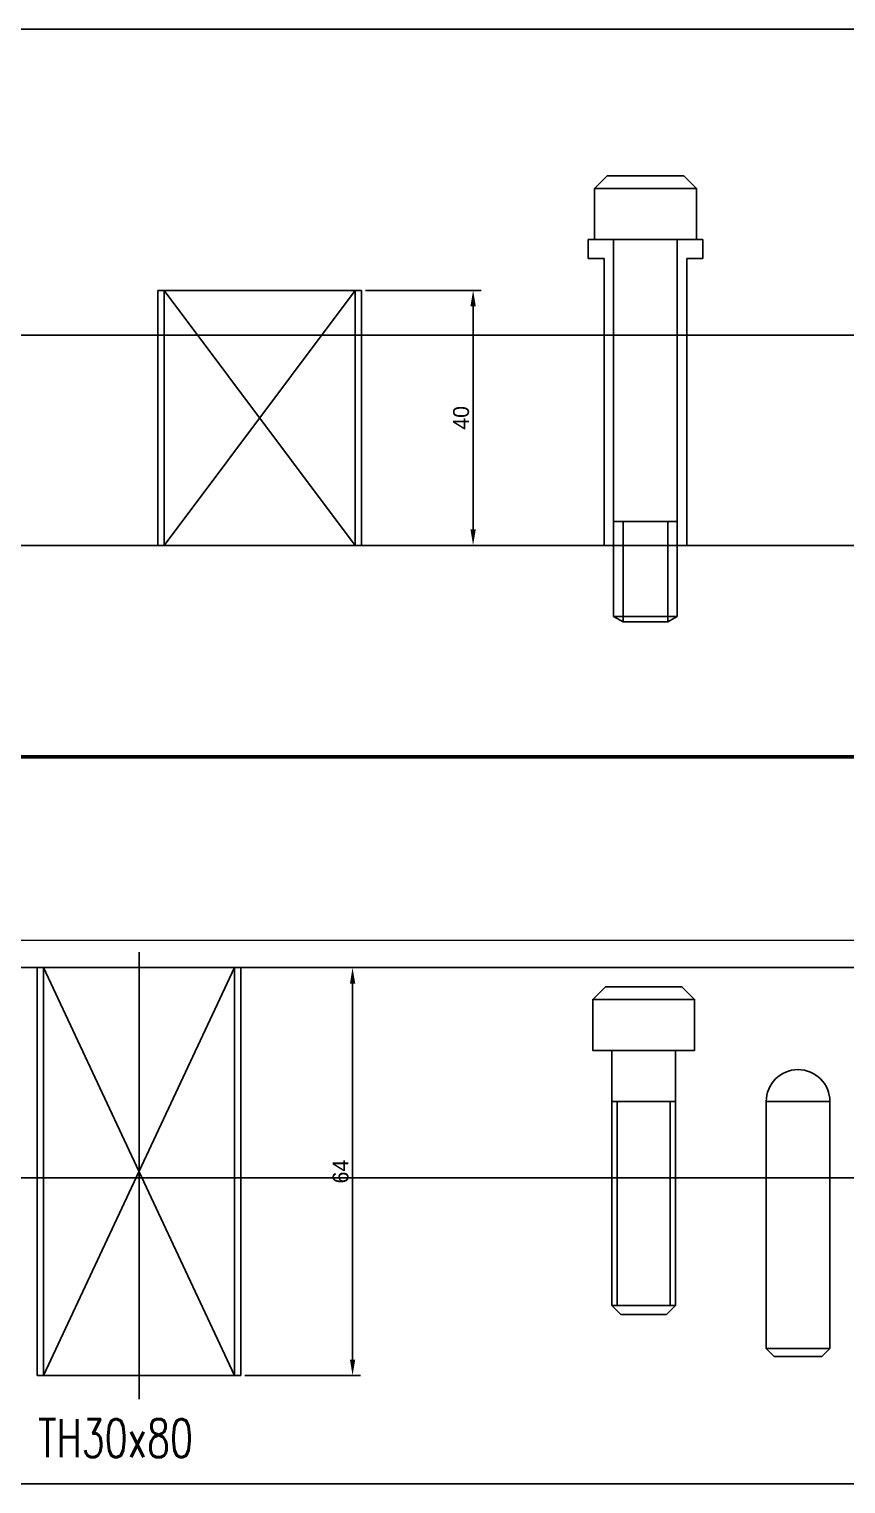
# Model space of a CAD drawing. Header units: millimetres. Extents: x 7017 to 8664, y 4331 to 5546.
# Drawn here: x 7572.5 to 7700.7, y 4502.4 to 4730.7 of the extents above; entities that cross this region are included whole.
import ezdxf

# ---------------------------------------------------------------- set-up
doc = ezdxf.new("R2010")
doc.units = ezdxf.units.MM
for name, pattern in [('CENTER2', [0]), ('DASHED', [0]), ('JIS_09_15', [0])]:
    doc.linetypes.add(name, pattern=pattern)
doc.layers.add('01实线', color=7, linetype='Continuous', lineweight=25)
doc.layers.add('08标注', color=192, linetype='Continuous', lineweight=15)
for name, color, linetype in [('02', 1, 'Continuous'), ('03', 3, 'Continuous'), ('06产品', 6, 'JIS_09_15'), ('LB', 9, 'Continuous'), ('LP', 8, 'Continuous'), ('MATER', 5, 'Continuous'), ('NOTE', 4, 'Continuous'), ('PH', 71, 'Continuous'), ('PPS2', 1, 'Continuous'), ('PS', 13, 'Continuous'), ('PS2', 7, 'Continuous'), ('UP', 12, 'Continuous')]:
    doc.layers.add(name, color=color, linetype=linetype)
doc.styles.get("Standard").update_dxf_attribs({"font": 'c2.shx', "bigfont": 'ctxt.shx'})
doc.styles.add('宋体', font='txt', dxfattribs={"width": 0.7, "bigfont": 'ctxt.shx'})
doc.dimstyles.new('Annotative', dxfattribs={"dimscale": 0, "dimtxt": 2.5, "dimasz": 2.5, "dimexe": 1.25, "dimexo": 0.625, "dimtad": 1, "dimtxsty": 'Standard', "dimcen": 2.5, "dimazin": 3, "dimtfac": 1, "dimtmove": 0, "dimatfit": 3})

# ---------------------------------------------------------------- blocks, each defined once
blk = doc.blocks.new('*D343')
at = {"layer": '08标注', "color": 0, "lineweight": -2}
for p, q in [((7625.3, 4689.69), (7643.45, 4689.69)), ((7642.2, 4652.19), (7642.2, 4687.19)), ((7625.3, 4649.69), (7643.45, 4649.69))]:
    blk.add_line(p, q, dxfattribs=at)
at = {"layer": '08标注', "color": 0}
for points in [[(7642.62, 4687.19), (7641.78, 4687.19), (7642.2, 4689.69)], [(7641.78, 4652.19), (7642.62, 4652.19), (7642.2, 4649.69)]]:
    blk.add_solid(points, dxfattribs=at)
at = {"layer": 'Defpoints', "color": 0}
for p in [(7624.67, 4689.69), (7642.2, 4689.69), (7624.67, 4649.69)]:
    blk.add_point(p, dxfattribs=at)
at = {"layer": '08标注', "color": 0, "insert": (7640.32, 4669.69), "char_height": 2.5, "attachment_point": 5, "rotation": 90}
blk.add_mtext('40', dxfattribs=at)
blk = doc.blocks.new('*D344')
at = {"layer": '08标注', "color": 0, "lineweight": -2}
for p, q in [((7606.37, 4583.44), (7624.52, 4583.44)), ((7623.27, 4580.94), (7623.27, 4521.94)), ((7606.37, 4519.44), (7624.52, 4519.44))]:
    blk.add_line(p, q, dxfattribs=at)
at = {"layer": '08标注', "color": 0}
for points in [[(7623.69, 4580.94), (7622.86, 4580.94), (7623.27, 4583.44)], [(7622.86, 4521.94), (7623.69, 4521.94), (7623.27, 4519.44)]]:
    blk.add_solid(points, dxfattribs=at)
at = {"layer": 'Defpoints', "color": 0}
for p in [(7605.74, 4583.44), (7605.74, 4519.44), (7623.27, 4519.44)]:
    blk.add_point(p, dxfattribs=at)
at = {"layer": '08标注', "color": 0, "insert": (7621.4, 4551.44), "char_height": 2.5, "attachment_point": 5, "rotation": 90}
blk.add_mtext('64', dxfattribs=at)

msp = doc.modelspace()

# ---------------------------------------------------------------- linework, layer by layer
at = {"layer": '01实线'}
for p, q in [((7592.672, 4689.686), (7592.672, 4649.686)), ((7592.672, 4689.686), (7624.672, 4689.686)), ((7624.672, 4689.686), (7624.672, 4649.686)), ((7573.745, 4519.436), (7573.745, 4583.436)), ((7605.745, 4519.436), (7605.745, 4583.436)), ((7573.745, 4519.436), (7605.745, 4519.436))]:
    msp.add_line(p, q, dxfattribs=at)
at = {"layer": '02', "color": 4, "linetype": 'CENTER2', "ltscale": 3}
msp.add_line((7589.745, 4515.724), (7589.745, 4585.854), dxfattribs=at)
at = {"layer": '06产品', "linetype": 'JIS_09_15', "ltscale": 0.1}
for p, q in [((7593.672, 4689.686), (7593.672, 4649.686)), ((7593.672, 4689.686), (7623.672, 4649.686)), ((7623.672, 4689.686), (7593.672, 4649.686)), ((7623.672, 4689.686), (7623.672, 4649.686)), ((7574.745, 4519.436), (7574.745, 4583.436)), ((7574.745, 4519.436), (7604.745, 4583.436)), ((7604.745, 4519.436), (7574.745, 4583.436)), ((7604.745, 4519.436), (7604.745, 4583.436))]:
    msp.add_line(p, q, dxfattribs=at)
at = {"layer": 'LB'}
msp.add_lwpolyline([(7238.76, 4583.436), (7238.76, 4550.436), (8088.76, 4550.436), (8088.76, 4583.436)], close=True, dxfattribs=at)
at = {"layer": 'LP'}
msp.add_lwpolyline([(7138.76, 4550.436), (7138.76, 4502.436), (8188.76, 4502.436), (8188.76, 4550.436)], close=True, dxfattribs=at)
at = {"layer": 'MATER', "color": 155, "linetype": 'DASHED', "lineweight": 13}
for p, q in [((7912.306, 4616.686), (7309.66, 4616.686)), ((7912.306, 4616.436), (7309.66, 4616.436)), ((7309.66, 4616.336), (7912.306, 4616.336))]:
    msp.add_line(p, q, dxfattribs=at)
at = {"layer": 'MATER', "color": 30, "linetype": 'Continuous', "lineweight": 13}
for p, q in [((8014.281, 4616.686), (7313.281, 4616.686)), ((8014.281, 4616.436), (7313.281, 4616.436))]:
    msp.add_line(p, q, dxfattribs=at)
at = {"layer": 'MATER', "color": 155, "linetype": 'Continuous', "lineweight": 13}
msp.add_line((7704.242, 4616.336), (7417.308, 4616.336), dxfattribs=at)
at = {"layer": 'MATER', "color": 30, "linetype": 'DASHED', "lineweight": 13}
msp.add_line((7686.208, 4616.436), (7686.208, 4616.686), dxfattribs=at)
at = {"layer": 'MATER', "color": 92, "linetype": 'Continuous', "lineweight": 13}
msp.add_line((7900.556, 4587.686), (7296.66, 4587.686), dxfattribs=at)
at = {"layer": 'NOTE', "color": 4}
for p, q in [((7663.265, 4707.686), (7661.265, 4705.686)), ((7675.265, 4707.686), (7663.265, 4707.686)), ((7677.265, 4705.686), (7675.265, 4707.686)), ((7661.265, 4705.686), (7661.265, 4697.686)), ((7677.265, 4705.686), (7661.265, 4705.686)), ((7677.265, 4697.686), (7677.265, 4705.686)), ((7678.265, 4697.686), (7660.265, 4697.686)), ((7660.265, 4697.686), (7660.265, 4694.686)), ((7661.265, 4697.686), (7677.265, 4697.686)), ((7664.265, 4649.686), (7664.265, 4697.686)), ((7664.265, 4697.686), (7664.265, 4638.552)), ((7674.265, 4697.686), (7674.265, 4649.686)), ((7674.265, 4638.552), (7674.265, 4697.686)), ((7678.265, 4694.686), (7678.265, 4697.686)), ((7660.265, 4694.686), (7662.765, 4694.686)), ((7662.765, 4694.686), (7662.765, 4649.686)), ((7675.765, 4649.686), (7675.765, 4694.686)), ((7675.765, 4694.686), (7678.265, 4694.686)), ((7664.265, 4653.436), (7674.265, 4653.436)), ((7665.765, 4653.436), (7665.765, 4637.686)), ((7672.765, 4653.436), (7672.765, 4637.686)), ((7662.765, 4649.686), (7664.265, 4649.686)), ((7674.265, 4649.686), (7675.765, 4649.686)), ((7664.265, 4638.552), (7665.765, 4637.686)), ((7674.265, 4638.552), (7664.265, 4638.552)), ((7672.765, 4637.686), (7674.265, 4638.552)), ((7665.765, 4637.686), (7672.765, 4637.686))]:
    msp.add_line(p, q, dxfattribs=at)
at = {"layer": 'NOTE'}
for p, q in [((7688.224, 4523.686), (7688.224, 4562.436)), ((7688.224, 4562.436), (7698.224, 4562.436)), ((7698.224, 4523.686), (7698.224, 4562.436)), ((7689.474, 4522.436), (7688.224, 4523.686)), ((7688.224, 4523.686), (7698.224, 4523.686)), ((7696.974, 4522.436), (7689.474, 4522.436)), ((7698.224, 4523.686), (7696.974, 4522.436))]:
    msp.add_line(p, q, dxfattribs=at)
msp.add_arc((7693.224, 4562.436), 5, 0, 180, dxfattribs=at)
at = {"layer": 'PH'}
msp.add_lwpolyline([(7238.76, 4682.686), (7238.76, 4649.686), (8088.76, 4649.686), (8088.76, 4682.686)], close=True, dxfattribs=at)
at = {"layer": 'PPS2', "color": 7}
for p, q in [((7660.973, 4578.436), (7676.973, 4578.436)), ((7663.973, 4570.436), (7673.973, 4570.436)), ((7663.973, 4562.436), (7673.973, 4562.436)), ((7664.806, 4562.436), (7664.806, 4530.436)), ((7673.139, 4562.436), (7673.139, 4530.436)), ((7663.973, 4530.436), (7673.973, 4530.436))]:
    msp.add_line(p, q, dxfattribs=at)
msp.add_lwpolyline([(7662.973, 4580.436), (7660.973, 4578.436), (7660.973, 4570.436), (7663.973, 4570.436), (7663.973, 4530.436), (7665.401, 4529.008), (7672.544, 4529.008), (7673.973, 4530.436), (7673.973, 4570.436), (7676.973, 4570.436), (7676.973, 4578.436), (7674.973, 4580.436)], close=True, dxfattribs=at)
at = {"layer": 'PS'}
msp.add_lwpolyline([(7308.66, 4649.686), (8018.86, 4649.686), (8018.86, 4616.686), (7308.66, 4616.686)], close=True, dxfattribs=at)
at = {"layer": 'PS2', "linetype": 'Continuous'}
msp.add_lwpolyline([(7308.51, 4616.436), (7308.51, 4583.436), (8019.01, 4583.436), (8019.01, 4616.436)], close=True, dxfattribs=at)
at = {"layer": 'UP'}
msp.add_lwpolyline([(7138.76, 4730.686), (7138.76, 4682.686), (8188.76, 4682.686), (8188.76, 4730.686)], close=True, dxfattribs=at)

# ---------------------------------------------------------------- texts
at = {"layer": '03', "insert": (7573.906, 4512.612), "char_height": 6, "width": 45.02646, "attachment_point": 1, "style": '宋体'}
msp.add_mtext('TH30x80', dxfattribs=at)

# ---------------------------------------------------------------- dimensions: what is measured, and where the dimension line sits
at = {"layer": '08标注'}
for base, p1, p2, angle, picture, middle in [((7642.199, 4689.686), (7624.672, 4649.686), (7624.672, 4689.686), 90, '*D343', (7640.324, 4669.686)), ((7623.273, 4519.436), (7605.745, 4583.436), (7605.745, 4519.436), 270, '*D344', (7621.398, 4551.436))]:
    dim = msp.add_linear_dim(base=base, p1=p1, p2=p2, angle=angle, dimstyle='Annotative', dxfattribs=at)
    dim.commit()
    dim.dimension.update_dxf_attribs({"geometry": picture, "text_midpoint": middle})

doc.saveas('drawing.dxf')
